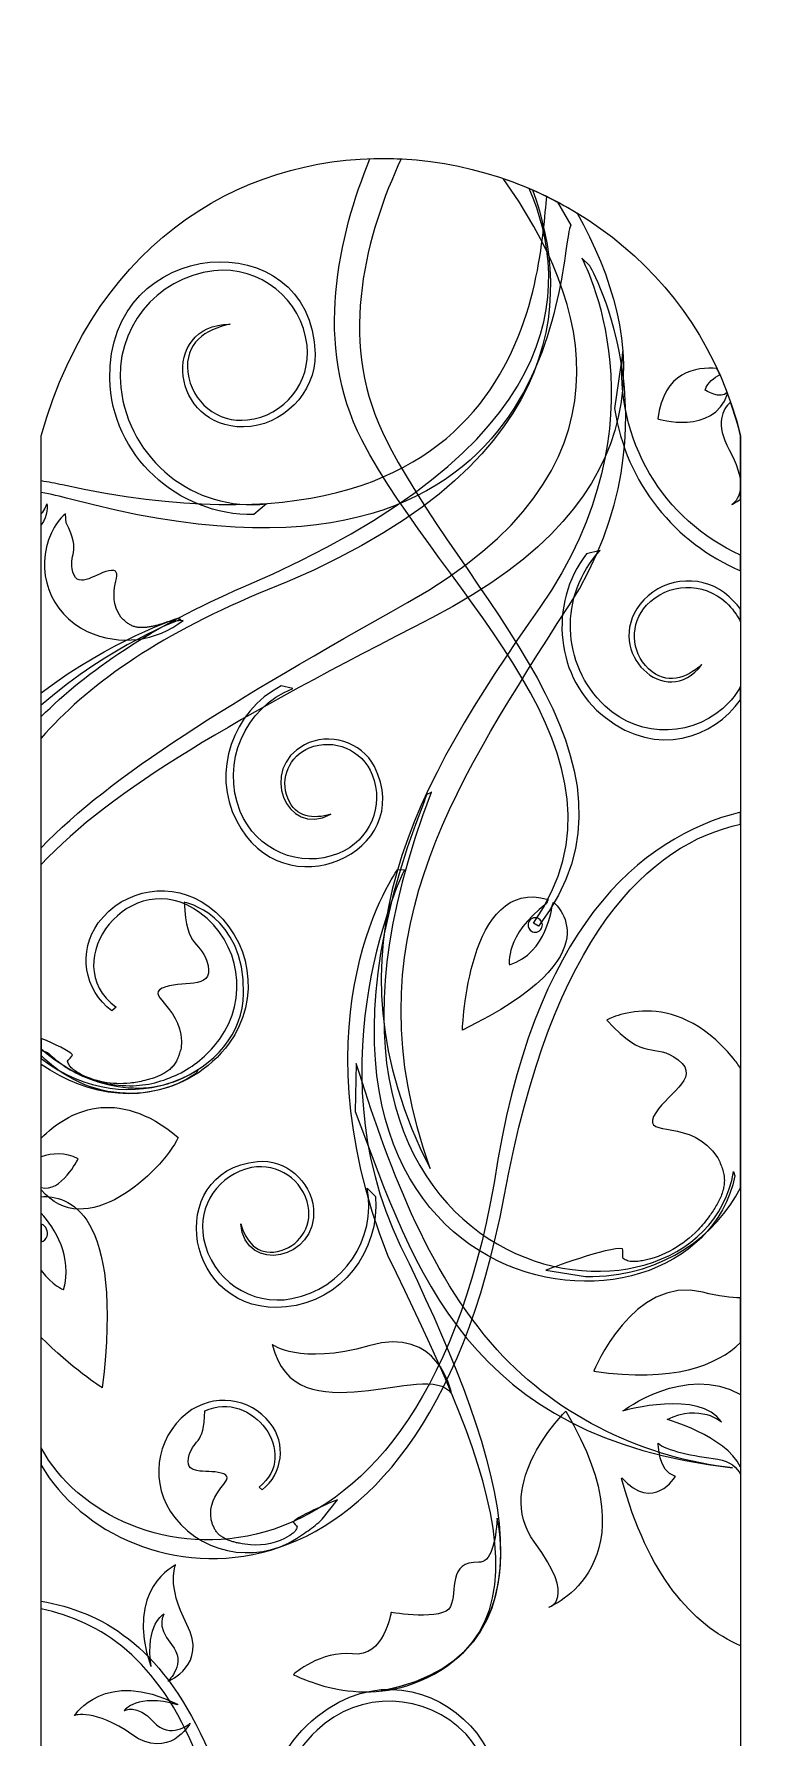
# Model space of a CAD drawing. Header units: centimetres. Extents: x -12.3 to -7.6, y -9.1 to 9.6.
# Drawn here: x -12.3 to -7.72, y -1.26 to 9.59 of the extents above; entities that cross this region are included whole.
import ezdxf

# ---------------------------------------------------------------- set-up
doc = ezdxf.new("R2010")
doc.units = ezdxf.units.CM
doc.header["$MEASUREMENT"] = 0
doc.layers.add('layer 1', color=7, linetype='Continuous')

msp = doc.modelspace()

# ---------------------------------------------------------------- linework, layer by layer
at = {"layer": 'layer 1', "color": 7}
msp.add_open_spline([(-12.25296, 7.03189), (-12.25296, 7.03189), (-12.25296, -8.79646), (-12.25296, -8.79646), (-12.25296, -8.79646), (-12.25296, -8.79646), (-7.7975, -8.79646), (-7.7975, -8.79646), (-7.7975, -8.79646), (-7.7975, -8.79646), (-7.7975, 7.03189), (-7.7975, 7.03189), (-7.7975, 7.03189), (-8.32216, 9.1742), (-11.53454, 9.58913), (-12.25296, 7.03189)], degree=3, knots=[0, 0, 0, 0, 0.2, 0.2, 0.2, 0.2, 0.4, 0.4, 0.4, 0.4, 0.6, 0.6, 0.6, 0.6, 1, 1, 1, 1], dxfattribs=at)
at = {"layer": 'layer 1', "color": 250}
for points, knots in [([(-10.2097, 7.00477), (-9.68826, 6.00024), (-8.37718, 4.99686), (-9.11681, 3.92863), (-9.11681, 3.92863), (-9.11681, 3.92863), (-9.08565, 3.91038), (-9.08565, 3.91038), (-9.08565, 3.91038), (-8.27289, 4.95964), (-9.59005, 6.02587), (-10.07954, 7.05553), (-10.07954, 7.05553), (-10.36563, 7.65726), (-10.17948, 8.32388), (-9.96, 8.79448), (-9.96, 8.79448), (-10.02626, 8.79785), (-10.09261, 8.79818), (-10.15886, 8.79589), (-10.15886, 8.79589), (-10.35803, 8.30737), (-10.52309, 7.60843), (-10.2097, 7.00477)], [0, 0, 0, 0, 0.14285714, 0.14285714, 0.14285714, 0.14285714, 0.28571429, 0.28571429, 0.28571429, 0.28571429, 0.42857143, 0.42857143, 0.42857143, 0.42857143, 0.57142857, 0.57142857, 0.57142857, 0.57142857, 0.71428571, 0.71428571, 0.71428571, 0.71428571, 1, 1, 1, 1]), ([(-9.31043, 8.6693), (-8.75118, 7.89267), (-8.4231, 6.80779), (-9.9197, 5.96977), (-9.9197, 5.96977), (-11.04522, 5.33947), (-11.80962, 4.87138), (-12.25296, 4.40912), (-12.25296, 4.40912), (-12.25296, 4.40912), (-12.25296, 4.30133), (-12.25296, 4.30133), (-12.25296, 4.30133), (-11.80935, 4.7816), (-10.99904, 5.24141), (-9.76532, 5.87263), (-9.76532, 5.87263), (-8.27551, 6.63483), (-8.39566, 7.65682), (-8.83778, 8.44929), (-8.83778, 8.44929), (-8.98727, 8.53994), (-9.14611, 8.61341), (-9.31043, 8.6693)], [0, 0, 0, 0, 0.14285714, 0.14285714, 0.14285714, 0.14285714, 0.28571429, 0.28571429, 0.28571429, 0.28571429, 0.42857143, 0.42857143, 0.42857143, 0.42857143, 0.57142857, 0.57142857, 0.57142857, 0.57142857, 0.71428571, 0.71428571, 0.71428571, 0.71428571, 1, 1, 1, 1]), ([(-12.25296, 5.10663), (-11.96853, 5.4343), (-11.52393, 5.75326), (-10.86827, 6.02713), (-10.86827, 6.02713), (-8.87296, 6.80429), (-8.87149, 7.91453), (-9.1234, 8.5968), (-9.1234, 8.5968), (-9.13048, 8.59989), (-9.13754, 8.60306), (-9.14464, 8.60607), (-9.14464, 8.60607), (-8.86626, 7.96893), (-8.8892, 6.95718), (-10.96526, 6.06954), (-10.96526, 6.06954), (-11.54695, 5.81818), (-11.96449, 5.53508), (-12.25296, 5.24372), (-12.25296, 5.24372), (-12.25296, 5.24372), (-12.25296, 5.10663), (-12.25296, 5.10663)], [0, 0, 0, 0, 0.14285714, 0.14285714, 0.14285714, 0.14285714, 0.28571429, 0.28571429, 0.28571429, 0.28571429, 0.42857143, 0.42857143, 0.42857143, 0.42857143, 0.57142857, 0.57142857, 0.57142857, 0.57142857, 0.71428571, 0.71428571, 0.71428571, 0.71428571, 1, 1, 1, 1]), ([(-9.03159, 8.5545), (-9.08349, 8.12686), (-9.09806, 6.06519), (-12.11845, 6.72078), (-12.11845, 6.72078), (-12.16466, 6.73081), (-12.20937, 6.73915), (-12.25296, 6.74623), (-12.25296, 6.74623), (-12.25296, 6.74623), (-12.25296, 6.67141), (-12.25296, 6.67141), (-12.25296, 6.67141), (-12.19356, 6.66019), (-12.13194, 6.64621), (-12.06767, 6.62893), (-12.06767, 6.62893), (-8.87646, 5.77092), (-8.96535, 8.18388), (-8.87939, 8.37287), (-8.87939, 8.37287), (-8.87939, 8.37287), (-8.96302, 8.51974), (-8.96302, 8.51974), (-8.96302, 8.51974), (-8.98571, 8.5317), (-9.00855, 8.54329), (-9.03159, 8.5545)], [0, 0, 0, 0, 0.125, 0.125, 0.125, 0.125, 0.25, 0.25, 0.25, 0.25, 0.375, 0.375, 0.375, 0.375, 0.5, 0.5, 0.5, 0.5, 0.625, 0.625, 0.625, 0.625, 0.75, 0.75, 0.75, 0.75, 1, 1, 1, 1]), ([(-10.81844, 6.5983), (-11.27923, 6.54658), (-11.69482, 6.8783), (-11.74649, 7.33914), (-11.74649, 7.33914), (-11.78788, 7.70785), (-11.52266, 8.04028), (-11.15392, 8.08167), (-11.15392, 8.08167), (-10.85889, 8.11475), (-10.59298, 7.90248), (-10.5598, 7.60751), (-10.5598, 7.60751), (-10.53336, 7.37151), (-10.70322, 7.15883), (-10.93924, 7.13236), (-10.93924, 7.13236), (-11.1279, 7.11113), (-11.29816, 7.247), (-11.31934, 7.43573), (-11.31934, 7.43573), (-11.34045, 7.62413), (-11.20784, 7.70739), (-11.05, 7.74281), (-11.05, 7.74281), (-11.50439, 7.73684), (-11.42052, 7.08192), (-10.96478, 7.08789), (-10.96478, 7.08789), (-10.71675, 7.09116), (-10.5047, 7.30435), (-10.50805, 7.55241), (-10.50805, 7.55241), (-10.53184, 8.40691), (-11.83949, 8.30729), (-11.81531, 7.39461), (-11.81531, 7.39461), (-11.80892, 6.91015), (-11.38339, 6.52303), (-10.89885, 6.52938), (-10.89885, 6.52938), (-10.89885, 6.52938), (-10.81844, 6.5983), (-10.81844, 6.5983)], [0, 0, 0, 0, 0.08333333, 0.08333333, 0.08333333, 0.08333333, 0.16666667, 0.16666667, 0.16666667, 0.16666667, 0.25, 0.25, 0.25, 0.25, 0.33333333, 0.33333333, 0.33333333, 0.33333333, 0.41666667, 0.41666667, 0.41666667, 0.41666667, 0.5, 0.5, 0.5, 0.5, 0.58333333, 0.58333333, 0.58333333, 0.58333333, 0.66666667, 0.66666667, 0.66666667, 0.66666667, 0.75, 0.75, 0.75, 0.75, 0.83333333, 0.83333333, 0.83333333, 0.83333333, 1, 1, 1, 1]), ([(-8.7579, 8.11312), (-8.7579, 8.11312), (-8.12446, 7.02451), (-8.9653, 5.8369), (-8.9653, 5.8369), (-9.63418, 4.7755), (-10.29012, 3.80937), (-9.77602, 2.36741), (-9.77602, 2.36741), (-10.48545, 3.75579), (-9.8654, 4.81165), (-9.07709, 5.93834), (-9.07709, 5.93834), (-8.24297, 7.13068), (-8.80939, 8.1634), (-8.80939, 8.1634), (-8.80939, 8.1634), (-8.80939, 8.1634), (-8.7579, 8.11312), (-8.7579, 8.11312)], [0, 0, 0, 0, 0.16666667, 0.16666667, 0.16666667, 0.16666667, 0.33333333, 0.33333333, 0.33333333, 0.33333333, 0.5, 0.5, 0.5, 0.5, 0.66666667, 0.66666667, 0.66666667, 0.66666667, 1, 1, 1, 1]), ([(-8.54733, 7.56922), (-8.60354, 7.00604), (-8.28659, 6.49163), (-7.7975, 6.27143), (-7.7975, 6.27143), (-7.7975, 6.27143), (-7.7975, 6.17212), (-7.7975, 6.17212), (-7.7975, 6.17212), (-8.21167, 6.34736), (-8.52768, 6.72734), (-8.59974, 7.20462), (-8.59974, 7.20462), (-8.59974, 7.20462), (-8.54733, 7.56922), (-8.54733, 7.56922)], [0, 0, 0, 0, 0.2, 0.2, 0.2, 0.2, 0.4, 0.4, 0.4, 0.4, 0.6, 0.6, 0.6, 0.6, 1, 1, 1, 1]), ([(-7.92885, 7.41895), (-7.96592, 7.40301), (-8.00662, 7.37429), (-8.0238, 7.32291), (-8.0238, 7.32291), (-8.0238, 7.32291), (-7.92141, 7.25839), (-7.88343, 7.30775), (-7.88343, 7.30775), (-7.8823, 7.30479), (-7.88129, 7.30175), (-7.88018, 7.29878), (-7.88018, 7.29878), (-7.97319, 7.03186), (-8.32399, 7.13864), (-8.32399, 7.13864), (-8.32399, 7.13864), (-8.28911, 7.44184), (-8.07713, 7.47144), (-7.94801, 7.46031), (-7.94801, 7.46031), (-7.94161, 7.44653), (-7.93501, 7.43292), (-7.92885, 7.41895)], [0, 0, 0, 0, 0.14285714, 0.14285714, 0.14285714, 0.14285714, 0.28571429, 0.28571429, 0.28571429, 0.28571429, 0.42857143, 0.42857143, 0.42857143, 0.42857143, 0.57142857, 0.57142857, 0.57142857, 0.57142857, 0.71428571, 0.71428571, 0.71428571, 0.71428571, 1, 1, 1, 1]), ([(-7.7975, 6.62884), (-7.83063, 6.60673), (-7.85314, 6.59464), (-7.85314, 6.59464), (-7.85314, 6.59464), (-7.85314, 6.59464), (-7.71858, 6.66843), (-7.86934, 6.94198), (-7.86934, 6.94198), (-7.96055, 7.10753), (-7.91298, 7.19951), (-7.86119, 7.24636), (-7.86119, 7.24636), (-7.83702, 7.17688), (-7.81553, 7.10551), (-7.7975, 7.03189), (-7.7975, 7.03189), (-7.7975, 7.03189), (-7.7975, 6.62884), (-7.7975, 6.62884)], [0, 0, 0, 0, 0.16666667, 0.16666667, 0.16666667, 0.16666667, 0.33333333, 0.33333333, 0.33333333, 0.33333333, 0.5, 0.5, 0.5, 0.5, 0.66666667, 0.66666667, 0.66666667, 0.66666667, 1, 1, 1, 1]), ([(-11.3495, 5.85467), (-11.51872, 5.72382), (-11.75338, 5.68985), (-11.96058, 5.78655), (-11.96058, 5.78655), (-12.19689, 5.89684), (-12.29907, 6.17779), (-12.18872, 6.41413), (-12.18872, 6.41413), (-12.16667, 6.46139), (-12.13608, 6.50194), (-12.09964, 6.53481), (-12.09964, 6.53481), (-12.09964, 6.53481), (-12.09412, 6.47788), (-12.09412, 6.47788), (-12.09412, 6.47788), (-11.99371, 6.2799), (-12.08515, 6.28082), (-12.05109, 6.16313), (-12.05109, 6.16313), (-12.01676, 6.0441), (-11.89912, 6.16816), (-11.80571, 6.17378), (-11.80571, 6.17378), (-11.71233, 6.17929), (-11.85605, 6.03407), (-11.74522, 5.87664), (-11.74522, 5.87664), (-11.74304, 5.87355), (-11.73951, 5.87089), (-11.73685, 5.86827), (-11.73685, 5.86827), (-11.73109, 5.8625), (-11.72522, 5.85689), (-11.71915, 5.85146), (-11.71915, 5.85146), (-11.71321, 5.84623), (-11.70708, 5.84119), (-11.70056, 5.8367), (-11.70056, 5.8367), (-11.69425, 5.83227), (-11.68762, 5.82828), (-11.68075, 5.82488), (-11.68075, 5.82488), (-11.67391, 5.8215), (-11.66677, 5.81874), (-11.65949, 5.81657), (-11.65949, 5.81657), (-11.65212, 5.81441), (-11.64459, 5.8128), (-11.63696, 5.81177), (-11.63696, 5.81177), (-11.62917, 5.81077), (-11.62134, 5.81025), (-11.61352, 5.8102), (-11.61352, 5.8102), (-11.60543, 5.81017), (-11.59742, 5.81053), (-11.58942, 5.81128), (-11.58942, 5.81128), (-11.58135, 5.81199), (-11.57327, 5.81299), (-11.56522, 5.81429), (-11.56522, 5.81429), (-11.55715, 5.81564), (-11.54913, 5.81723), (-11.54118, 5.81892), (-11.54118, 5.81892), (-11.53321, 5.82067), (-11.5253, 5.8226), (-11.51746, 5.82471), (-11.51746, 5.82471), (-11.49443, 5.8309), (-11.47146, 5.83843), (-11.44952, 5.84766), (-11.44952, 5.84766), (-11.44952, 5.84766), (-11.3495, 5.85467), (-11.3495, 5.85467)], [0, 0, 0, 0, 0.04761905, 0.04761905, 0.04761905, 0.04761905, 0.0952381, 0.0952381, 0.0952381, 0.0952381, 0.14285714, 0.14285714, 0.14285714, 0.14285714, 0.19047619, 0.19047619, 0.19047619, 0.19047619, 0.23809524, 0.23809524, 0.23809524, 0.23809524, 0.28571429, 0.28571429, 0.28571429, 0.28571429, 0.33333333, 0.33333333, 0.33333333, 0.33333333, 0.38095238, 0.38095238, 0.38095238, 0.38095238, 0.42857143, 0.42857143, 0.42857143, 0.42857143, 0.47619048, 0.47619048, 0.47619048, 0.47619048, 0.52380952, 0.52380952, 0.52380952, 0.52380952, 0.57142857, 0.57142857, 0.57142857, 0.57142857, 0.61904762, 0.61904762, 0.61904762, 0.61904762, 0.66666667, 0.66666667, 0.66666667, 0.66666667, 0.71428571, 0.71428571, 0.71428571, 0.71428571, 0.76190476, 0.76190476, 0.76190476, 0.76190476, 0.80952381, 0.80952381, 0.80952381, 0.80952381, 0.85714286, 0.85714286, 0.85714286, 0.85714286, 0.9047619, 0.9047619, 0.9047619, 0.9047619, 1, 1, 1, 1]), ([(-12.21794, 6.59848), (-12.21794, 6.59848), (-12.22593, 6.56168), (-12.25296, 6.53419), (-12.25296, 6.53419), (-12.25296, 6.53419), (-12.25296, 6.4646), (-12.25296, 6.4646), (-12.25296, 6.4646), (-12.20759, 6.52047), (-12.21676, 6.59573), (-12.21676, 6.59573), (-12.21676, 6.59573), (-12.21676, 6.59573), (-12.21794, 6.59848), (-12.21794, 6.59848)], [0, 0, 0, 0, 0.2, 0.2, 0.2, 0.2, 0.4, 0.4, 0.4, 0.4, 0.6, 0.6, 0.6, 0.6, 1, 1, 1, 1]), ([(-8.69253, 6.30033), (-8.95708, 6.01834), (-8.94293, 5.57516), (-8.66088, 5.31062), (-8.66088, 5.31062), (-8.43525, 5.09894), (-8.0808, 5.11017), (-7.8691, 5.33584), (-7.8691, 5.33584), (-7.83997, 5.3669), (-7.81611, 5.40101), (-7.7975, 5.43707), (-7.7975, 5.43707), (-7.7975, 5.43707), (-7.7975, 5.35122), (-7.7975, 5.35122), (-7.7975, 5.35122), (-7.96804, 5.10852), (-8.33133, 4.97898), (-8.65817, 5.23696), (-8.65817, 5.23696), (-8.9786, 5.48304), (-9.0248, 5.96052), (-8.77871, 6.28102), (-8.77871, 6.28102), (-8.77871, 6.28102), (-8.69253, 6.30033), (-8.69253, 6.30033)], [0, 0, 0, 0, 0.125, 0.125, 0.125, 0.125, 0.25, 0.25, 0.25, 0.25, 0.375, 0.375, 0.375, 0.375, 0.5, 0.5, 0.5, 0.5, 0.625, 0.625, 0.625, 0.625, 0.75, 0.75, 0.75, 0.75, 1, 1, 1, 1]), ([(-7.7975, 5.84788), (-7.82031, 5.89215), (-7.85091, 5.93335), (-7.88929, 5.96937), (-7.88929, 5.96937), (-8.03375, 6.10483), (-8.2606, 6.09752), (-8.39608, 5.95307), (-8.39608, 5.95307), (-8.50443, 5.83764), (-8.49865, 5.65609), (-8.38315, 5.54775), (-8.38315, 5.54775), (-8.26784, 5.43961), (-8.14604, 5.48663), (-8.04359, 5.57439), (-8.04359, 5.57439), (-8.27438, 5.27384), (-8.67, 5.65675), (-8.43853, 5.95821), (-8.43853, 5.95821), (-8.31255, 6.12226), (-8.0643, 6.15749), (-7.90027, 6.03144), (-7.90027, 6.03144), (-7.85925, 5.99897), (-7.8253, 5.96441), (-7.7975, 5.9285), (-7.7975, 5.9285), (-7.7975, 5.9285), (-7.7975, 5.84788), (-7.7975, 5.84788)], [0, 0, 0, 0, 0.11111111, 0.11111111, 0.11111111, 0.11111111, 0.22222222, 0.22222222, 0.22222222, 0.22222222, 0.33333333, 0.33333333, 0.33333333, 0.33333333, 0.44444444, 0.44444444, 0.44444444, 0.44444444, 0.55555556, 0.55555556, 0.55555556, 0.55555556, 0.66666667, 0.66666667, 0.66666667, 0.66666667, 0.77777778, 0.77777778, 0.77777778, 0.77777778, 1, 1, 1, 1]), ([(-11.3847, 5.87023), (-11.3847, 5.87023), (-11.80519, 5.73288), (-12.25296, 5.39562), (-12.25296, 5.39562), (-12.25296, 5.39562), (-12.25296, 5.31692), (-12.25296, 5.31692), (-12.25296, 5.31692), (-11.80396, 5.70535), (-11.36402, 5.86288), (-11.36402, 5.86288), (-11.36402, 5.86288), (-11.36402, 5.86288), (-11.3847, 5.87023), (-11.3847, 5.87023)], [0, 0, 0, 0, 0.2, 0.2, 0.2, 0.2, 0.4, 0.4, 0.4, 0.4, 0.6, 0.6, 0.6, 0.6, 1, 1, 1, 1]), ([(-10.65049, 5.42315), (-10.95907, 5.29934), (-11.1089, 4.94873), (-10.98505, 4.64013), (-10.98505, 4.64013), (-10.886, 4.39321), (-10.60561, 4.27332), (-10.35867, 4.37239), (-10.35867, 4.37239), (-10.16112, 4.45168), (-10.06525, 4.67603), (-10.14446, 4.87359), (-10.14446, 4.87359), (-10.2079, 5.03161), (-10.38739, 5.10826), (-10.54543, 5.04483), (-10.54543, 5.04483), (-10.6718, 4.99418), (-10.73319, 4.85056), (-10.68248, 4.72417), (-10.68248, 4.72417), (-10.63184, 4.59801), (-10.51982, 4.59046), (-10.40811, 4.62169), (-10.40811, 4.62169), (-10.69711, 4.47117), (-10.86653, 4.91326), (-10.57667, 5.06424), (-10.57667, 5.06424), (-10.41891, 5.1464), (-10.2126, 5.08376), (-10.13049, 4.92596), (-10.13049, 4.92596), (-9.85536, 4.37821), (-10.71505, 3.99711), (-11.00968, 4.58173), (-11.00968, 4.58173), (-11.17014, 4.88986), (-11.03285, 5.27885), (-10.72467, 5.43937), (-10.72467, 5.43937), (-10.72467, 5.43937), (-10.65049, 5.42315), (-10.65049, 5.42315)], [0, 0, 0, 0, 0.08333333, 0.08333333, 0.08333333, 0.08333333, 0.16666667, 0.16666667, 0.16666667, 0.16666667, 0.25, 0.25, 0.25, 0.25, 0.33333333, 0.33333333, 0.33333333, 0.33333333, 0.41666667, 0.41666667, 0.41666667, 0.41666667, 0.5, 0.5, 0.5, 0.5, 0.58333333, 0.58333333, 0.58333333, 0.58333333, 0.66666667, 0.66666667, 0.66666667, 0.66666667, 0.75, 0.75, 0.75, 0.75, 0.83333333, 0.83333333, 0.83333333, 0.83333333, 1, 1, 1, 1]), ([(-9.81015, 4.71003), (-11.10061, 1.42244), (-8.09883, 1.06028), (-7.83303, 2.31975), (-7.83303, 2.31975), (-7.83303, 2.31975), (-7.84208, 2.34724), (-7.84208, 2.34724), (-7.84208, 2.34724), (-8.05043, 1.12091), (-11.00922, 1.53993), (-9.76847, 4.76056), (-9.76847, 4.76056), (-9.76809, 4.76157), (-9.76766, 4.76257), (-9.76721, 4.76356), (-9.76721, 4.76356), (-9.76721, 4.76356), (-9.79427, 4.75068), (-9.79427, 4.75068), (-9.79427, 4.75068), (-9.79949, 4.7372), (-9.80478, 4.72365), (-9.81015, 4.71003)], [0, 0, 0, 0, 0.14285714, 0.14285714, 0.14285714, 0.14285714, 0.28571429, 0.28571429, 0.28571429, 0.28571429, 0.42857143, 0.42857143, 0.42857143, 0.42857143, 0.57142857, 0.57142857, 0.57142857, 0.57142857, 0.71428571, 0.71428571, 0.71428571, 0.71428571, 1, 1, 1, 1]), ([(-12.25296, 0.58835), (-11.80186, -0.25823), (-9.86221, -0.55379), (-9.36819, 2.27465), (-9.36819, 2.27465), (-9.12469, 3.90045), (-8.43759, 4.47574), (-7.7975, 4.63557), (-7.7975, 4.63557), (-7.7975, 4.63557), (-7.7975, 4.55916), (-7.7975, 4.55916), (-7.7975, 4.55916), (-8.37763, 4.43169), (-8.99722, 3.86155), (-9.30406, 2.1876), (-9.30406, 2.1876), (-9.83882, -0.66788), (-11.75207, -0.38785), (-12.25296, 0.47747), (-12.25296, 0.47747), (-12.25296, 0.47747), (-12.25296, 0.58835), (-12.25296, 0.58835)], [0, 0, 0, 0, 0.14285714, 0.14285714, 0.14285714, 0.14285714, 0.28571429, 0.28571429, 0.28571429, 0.28571429, 0.42857143, 0.42857143, 0.42857143, 0.42857143, 0.57142857, 0.57142857, 0.57142857, 0.57142857, 0.71428571, 0.71428571, 0.71428571, 0.71428571, 1, 1, 1, 1]), ([(-12.14701, 2.99543), (-11.79882, 2.74076), (-11.3101, 2.81659), (-11.05543, 3.16479), (-11.05543, 3.16479), (-10.85167, 3.44337), (-10.91228, 3.83437), (-11.19095, 4.03812), (-11.19095, 4.03812), (-11.4138, 4.20112), (-11.72661, 4.15258), (-11.88959, 3.92973), (-11.88959, 3.92973), (-12.01995, 3.75138), (-11.9812, 3.50119), (-11.80288, 3.37078), (-11.80288, 3.37078), (-11.80288, 3.37078), (-11.77663, 3.39361), (-11.77663, 3.39361), (-11.77663, 3.39361), (-12.16747, 3.6796), (-11.68116, 4.31628), (-11.24209, 3.9952), (-11.24209, 3.9952), (-10.98496, 3.80713), (-10.92893, 3.44609), (-11.11706, 3.18892), (-11.11706, 3.18892), (-11.18101, 3.10133), (-11.26632, 3.02629), (-11.36266, 2.97673), (-11.36266, 2.97673), (-11.45646, 2.9285), (-11.56077, 2.89625), (-11.66675, 2.89391), (-11.66675, 2.89391), (-11.79262, 2.89112), (-11.9204, 2.91619), (-12.03237, 2.97482), (-12.03237, 2.97482), (-12.06452, 2.99165), (-12.09572, 3.0112), (-12.12497, 3.03257), (-12.12497, 3.03257), (-12.15615, 3.0554), (-12.18554, 3.0799), (-12.21295, 3.10583), (-12.21295, 3.10583), (-12.21295, 3.10583), (-12.25296, 3.12005), (-12.25296, 3.12005), (-12.25296, 3.12005), (-12.25296, 3.12005), (-12.25296, 3.08502), (-12.25296, 3.08502), (-12.25296, 3.08502), (-12.22031, 3.05316), (-12.185, 3.02319), (-12.14701, 2.99543)], [0, 0, 0, 0, 0.0625, 0.0625, 0.0625, 0.0625, 0.125, 0.125, 0.125, 0.125, 0.1875, 0.1875, 0.1875, 0.1875, 0.25, 0.25, 0.25, 0.25, 0.3125, 0.3125, 0.3125, 0.3125, 0.375, 0.375, 0.375, 0.375, 0.4375, 0.4375, 0.4375, 0.4375, 0.5, 0.5, 0.5, 0.5, 0.5625, 0.5625, 0.5625, 0.5625, 0.625, 0.625, 0.625, 0.625, 0.6875, 0.6875, 0.6875, 0.6875, 0.75, 0.75, 0.75, 0.75, 0.8125, 0.8125, 0.8125, 0.8125, 0.875, 0.875, 0.875, 0.875, 1, 1, 1, 1]), ([(-9.98149, 4.27117), (-9.98149, 4.27117), (-10.65314, 3.35269), (-10.04404, 1.81233), (-10.04404, 1.81233), (-9.47188, 0.63013), (-8.81699, -0.71012), (-10.083, -0.95822), (-10.083, -0.95822), (-10.083, -0.95822), (-10.08779, -0.96033), (-10.08779, -0.96033), (-10.08779, -0.96033), (-8.82169, -0.71228), (-9.3911, 0.69016), (-9.96327, 1.87231), (-9.96327, 1.87231), (-10.53553, 3.05447), (-9.93957, 4.26843), (-9.93957, 4.26843), (-9.93957, 4.26843), (-9.93957, 4.26843), (-9.98149, 4.27117), (-9.98149, 4.27117)], [0, 0, 0, 0, 0.14285714, 0.14285714, 0.14285714, 0.14285714, 0.28571429, 0.28571429, 0.28571429, 0.28571429, 0.42857143, 0.42857143, 0.42857143, 0.42857143, 0.57142857, 0.57142857, 0.57142857, 0.57142857, 0.71428571, 0.71428571, 0.71428571, 0.71428571, 1, 1, 1, 1]), ([(-8.99871, 4.03867), (-8.99871, 4.03867), (-9.02994, 3.73624), (-9.27049, 3.6639), (-9.27049, 3.6639), (-9.27049, 3.6639), (-9.30251, 3.84857), (-9.03494, 4.05429), (-9.03494, 4.05429), (-9.03494, 4.05429), (-9.02366, 4.07925), (-9.02366, 4.07925), (-9.02366, 4.07925), (-9.53657, 4.23296), (-9.56985, 3.24834), (-9.56985, 3.24834), (-9.56985, 3.24834), (-8.5714, 3.72936), (-8.98979, 4.06248), (-8.98979, 4.06248), (-8.98979, 4.06248), (-8.98979, 4.06248), (-8.99871, 4.03867), (-8.99871, 4.03867)], [0, 0, 0, 0, 0.14285714, 0.14285714, 0.14285714, 0.14285714, 0.28571429, 0.28571429, 0.28571429, 0.28571429, 0.42857143, 0.42857143, 0.42857143, 0.42857143, 0.57142857, 0.57142857, 0.57142857, 0.57142857, 0.71428571, 0.71428571, 0.71428571, 0.71428571, 1, 1, 1, 1]), ([(-12.25296, 3.19431), (-12.16554, 3.15821), (-12.07516, 3.11629), (-12.05429, 3.08981), (-12.05429, 3.08981), (-12.05181, 3.08673), (-12.08652, 3.05272), (-12.08545, 3.04898), (-12.08545, 3.04898), (-12.08424, 3.04485), (-12.08278, 3.0408), (-12.08114, 3.03686), (-12.08114, 3.03686), (-12.07757, 3.0284), (-12.0728, 3.02072), (-12.06697, 3.01374), (-12.06697, 3.01374), (-12.06021, 3.00581), (-12.05218, 2.9989), (-12.04387, 2.9927), (-12.04387, 2.9927), (-12.03458, 2.98577), (-12.02459, 2.97964), (-12.01444, 2.97391), (-12.01444, 2.97391), (-11.91613, 2.91838), (-11.79902, 2.8979), (-11.68712, 2.90983), (-11.68712, 2.90983), (-11.65579, 2.91312), (-11.62435, 2.91903), (-11.59368, 2.92653), (-11.59368, 2.92653), (-11.58325, 2.92908), (-11.57285, 2.93188), (-11.56249, 2.93493), (-11.56249, 2.93493), (-11.55219, 2.93804), (-11.54187, 2.94131), (-11.53165, 2.94489), (-11.53165, 2.94489), (-11.52149, 2.94852), (-11.51148, 2.95251), (-11.50166, 2.95683), (-11.50166, 2.95683), (-11.49191, 2.96106), (-11.48239, 2.96576), (-11.47302, 2.97095), (-11.47302, 2.97095), (-11.46399, 2.97599), (-11.45523, 2.98158), (-11.44684, 2.98771), (-11.44684, 2.98771), (-11.43865, 2.99377), (-11.43094, 3.00044), (-11.42378, 3.00764), (-11.42378, 3.00764), (-11.41671, 3.0148), (-11.41019, 3.02256), (-11.40441, 3.03083), (-11.40441, 3.03083), (-11.39861, 3.03915), (-11.39347, 3.04801), (-11.38898, 3.05717), (-11.38898, 3.05717), (-11.38427, 3.06653), (-11.38037, 3.07629), (-11.37682, 3.08615), (-11.37682, 3.08615), (-11.37324, 3.09632), (-11.37002, 3.10656), (-11.36701, 3.11693), (-11.36701, 3.11693), (-11.3656, 3.12166), (-11.3632, 3.127), (-11.36265, 3.13197), (-11.36265, 3.13197), (-11.33447, 3.38522), (-11.59375, 3.46202), (-11.48193, 3.51516), (-11.48193, 3.51516), (-11.37001, 3.5682), (-11.15448, 3.49931), (-11.19055, 3.65926), (-11.19055, 3.65926), (-11.22647, 3.81921), (-11.33389, 3.75672), (-11.34162, 4.0615), (-11.34162, 4.0615), (-11.34162, 4.0615), (-10.95711, 3.9886), (-10.96394, 3.47988), (-10.96394, 3.47988), (-10.97058, 2.97582), (-11.69452, 2.63589), (-12.25296, 3.06675), (-12.25296, 3.06675), (-12.25296, 3.06675), (-12.25296, 3.19431), (-12.25296, 3.19431)], [0, 0, 0, 0, 0.03846154, 0.03846154, 0.03846154, 0.03846154, 0.07692308, 0.07692308, 0.07692308, 0.07692308, 0.11538462, 0.11538462, 0.11538462, 0.11538462, 0.15384615, 0.15384615, 0.15384615, 0.15384615, 0.19230769, 0.19230769, 0.19230769, 0.19230769, 0.23076923, 0.23076923, 0.23076923, 0.23076923, 0.26923077, 0.26923077, 0.26923077, 0.26923077, 0.30769231, 0.30769231, 0.30769231, 0.30769231, 0.34615385, 0.34615385, 0.34615385, 0.34615385, 0.38461538, 0.38461538, 0.38461538, 0.38461538, 0.42307692, 0.42307692, 0.42307692, 0.42307692, 0.46153846, 0.46153846, 0.46153846, 0.46153846, 0.5, 0.5, 0.5, 0.5, 0.53846154, 0.53846154, 0.53846154, 0.53846154, 0.57692308, 0.57692308, 0.57692308, 0.57692308, 0.61538462, 0.61538462, 0.61538462, 0.61538462, 0.65384615, 0.65384615, 0.65384615, 0.65384615, 0.69230769, 0.69230769, 0.69230769, 0.69230769, 0.73076923, 0.73076923, 0.73076923, 0.73076923, 0.76923077, 0.76923077, 0.76923077, 0.76923077, 0.80769231, 0.80769231, 0.80769231, 0.80769231, 0.84615385, 0.84615385, 0.84615385, 0.84615385, 0.88461538, 0.88461538, 0.88461538, 0.88461538, 0.92307692, 0.92307692, 0.92307692, 0.92307692, 1, 1, 1, 1]), ([(-9.11646, 3.96153), (-9.0918, 3.96723), (-9.06727, 3.95185), (-9.06149, 3.92716), (-9.06149, 3.92716), (-9.05567, 3.9024), (-9.07091, 3.8777), (-9.09559, 3.87195), (-9.09559, 3.87195), (-9.12005, 3.86618), (-9.14475, 3.88162), (-9.15044, 3.90635), (-9.15044, 3.90635), (-9.15627, 3.93107), (-9.14102, 3.9558), (-9.11646, 3.96153)], [0, 0, 0, 0, 0.2, 0.2, 0.2, 0.2, 0.4, 0.4, 0.4, 0.4, 0.6, 0.6, 0.6, 0.6, 1, 1, 1, 1]), ([(-8.78595, 1.67926), (-8.78595, 1.67926), (-9.03731, 1.71998), (-9.03731, 1.71998), (-9.03731, 1.71998), (-9.03731, 1.71998), (-8.63138, 1.8727), (-8.54898, 1.85587), (-8.54898, 1.85587), (-8.54431, 1.85492), (-8.54994, 1.79635), (-8.54592, 1.79371), (-8.54592, 1.79371), (-8.54155, 1.79086), (-8.5371, 1.78821), (-8.53241, 1.78586), (-8.53241, 1.78586), (-8.52268, 1.78083), (-8.51214, 1.7774), (-8.5012, 1.77557), (-8.5012, 1.77557), (-8.48882, 1.77345), (-8.47617, 1.7733), (-8.46352, 1.77411), (-8.46352, 1.77411), (-8.44951, 1.77502), (-8.43539, 1.77704), (-8.42168, 1.77973), (-8.42168, 1.77973), (-8.2871, 1.80521), (-8.16292, 1.87774), (-8.0686, 1.9762), (-8.0686, 1.9762), (-8.04215, 2.00379), (-8.01767, 2.03373), (-7.99525, 2.06469), (-7.99525, 2.06469), (-7.9876, 2.07524), (-7.98015, 2.08592), (-7.97299, 2.09682), (-7.97299, 2.09682), (-7.96577, 2.10773), (-7.95877, 2.11885), (-7.95227, 2.13017), (-7.95227, 2.13017), (-7.94573, 2.14149), (-7.93942, 2.15291), (-7.93371, 2.16465), (-7.93371, 2.16465), (-7.92799, 2.17618), (-7.92287, 2.18797), (-7.91832, 2.20002), (-7.91832, 2.20002), (-7.91388, 2.21176), (-7.91015, 2.22381), (-7.90724, 2.23608), (-7.90724, 2.23608), (-7.90441, 2.2481), (-7.90242, 2.26023), (-7.90144, 2.27248), (-7.90144, 2.27248), (-7.90054, 2.2847), (-7.9005, 2.29689), (-7.90164, 2.30909), (-7.90164, 2.30909), (-7.90272, 2.32139), (-7.90486, 2.33355), (-7.90787, 2.34556), (-7.90787, 2.34556), (-7.91089, 2.35788), (-7.91492, 2.37002), (-7.91936, 2.38192), (-7.91936, 2.38192), (-7.92387, 2.3941), (-7.92902, 2.40607), (-7.93423, 2.41802), (-7.93423, 2.41802), (-7.93666, 2.4235), (-7.93865, 2.43033), (-7.94205, 2.43533), (-7.94205, 2.43533), (-8.11387, 2.69169), (-8.41375, 2.5602), (-8.35177, 2.69677), (-8.35177, 2.69677), (-8.28979, 2.83328), (-8.03653, 2.93793), (-8.19482, 3.05777), (-8.19482, 3.05777), (-8.35307, 3.17765), (-8.40367, 3.03596), (-8.64889, 3.3119), (-8.64889, 3.3119), (-8.64889, 3.3119), (-8.23622, 3.54488), (-7.84491, 3.06888), (-7.84491, 3.06888), (-7.82749, 3.04769), (-7.81175, 3.02564), (-7.7975, 3.0029), (-7.7975, 3.0029), (-7.7975, 3.0029), (-7.7975, 2.24309), (-7.7975, 2.24309), (-7.7975, 2.24309), (-7.95335, 1.93956), (-8.28372, 1.68994), (-8.73843, 1.67828), (-8.73843, 1.67828), (-8.73843, 1.67828), (-8.78595, 1.67926), (-8.78595, 1.67926)], [0, 0, 0, 0, 0.03448276, 0.03448276, 0.03448276, 0.03448276, 0.06896552, 0.06896552, 0.06896552, 0.06896552, 0.10344828, 0.10344828, 0.10344828, 0.10344828, 0.13793103, 0.13793103, 0.13793103, 0.13793103, 0.17241379, 0.17241379, 0.17241379, 0.17241379, 0.20689655, 0.20689655, 0.20689655, 0.20689655, 0.24137931, 0.24137931, 0.24137931, 0.24137931, 0.27586207, 0.27586207, 0.27586207, 0.27586207, 0.31034483, 0.31034483, 0.31034483, 0.31034483, 0.34482759, 0.34482759, 0.34482759, 0.34482759, 0.37931034, 0.37931034, 0.37931034, 0.37931034, 0.4137931, 0.4137931, 0.4137931, 0.4137931, 0.44827586, 0.44827586, 0.44827586, 0.44827586, 0.48275862, 0.48275862, 0.48275862, 0.48275862, 0.51724138, 0.51724138, 0.51724138, 0.51724138, 0.55172414, 0.55172414, 0.55172414, 0.55172414, 0.5862069, 0.5862069, 0.5862069, 0.5862069, 0.62068966, 0.62068966, 0.62068966, 0.62068966, 0.65517241, 0.65517241, 0.65517241, 0.65517241, 0.68965517, 0.68965517, 0.68965517, 0.68965517, 0.72413793, 0.72413793, 0.72413793, 0.72413793, 0.75862069, 0.75862069, 0.75862069, 0.75862069, 0.79310345, 0.79310345, 0.79310345, 0.79310345, 0.82758621, 0.82758621, 0.82758621, 0.82758621, 0.86206897, 0.86206897, 0.86206897, 0.86206897, 0.89655172, 0.89655172, 0.89655172, 0.89655172, 0.93103448, 0.93103448, 0.93103448, 0.93103448, 1, 1, 1, 1]), ([(-11.25335, 2.99609), (-11.57319, 2.78775), (-11.96249, 2.87289), (-12.25296, 3.1288), (-12.25296, 3.1288), (-12.25296, 3.1288), (-12.25296, 3.02911), (-12.25296, 3.02911), (-12.25296, 3.02911), (-11.95264, 2.81969), (-11.57798, 2.76805), (-11.26653, 2.97041), (-11.26653, 2.97041), (-11.26653, 2.97041), (-11.25335, 2.99609), (-11.25335, 2.99609)], [0, 0, 0, 0, 0.2, 0.2, 0.2, 0.2, 0.4, 0.4, 0.4, 0.4, 0.6, 0.6, 0.6, 0.6, 1, 1, 1, 1]), ([(-10.24606, 3.03476), (-10.05275, 2.41912), (-9.79726, 1.70847), (-9.34929, 1.21295), (-9.34929, 1.21295), (-8.95402, 0.77572), (-8.39054, 0.51869), (-7.84921, 0.46113), (-7.84921, 0.46113), (-9.53528, 0.65244), (-9.8723, 1.7102), (-10.25245, 2.72922), (-10.25245, 2.72922), (-10.25245, 2.72922), (-10.24606, 3.03476), (-10.24606, 3.03476)], [0, 0, 0, 0, 0.2, 0.2, 0.2, 0.2, 0.4, 0.4, 0.4, 0.4, 0.6, 0.6, 0.6, 0.6, 1, 1, 1, 1]), ([(-12.25296, 2.4412), (-12.1852, 2.46351), (-12.10054, 2.47214), (-12.01807, 2.42857), (-12.01807, 2.42857), (-12.01807, 2.42857), (-12.12728, 2.20958), (-12.25296, 2.24563), (-12.25296, 2.24563), (-12.25296, 2.24563), (-12.25296, 2.2315), (-12.25296, 2.2315), (-12.25296, 2.2315), (-11.97951, 1.89218), (-11.49, 2.33672), (-11.38036, 2.56499), (-11.38036, 2.56499), (-11.77896, 2.89732), (-12.08293, 2.72959), (-12.25296, 2.56068), (-12.25296, 2.56068), (-12.25296, 2.56068), (-12.25296, 2.4412), (-12.25296, 2.4412)], [0, 0, 0, 0, 0.14285714, 0.14285714, 0.14285714, 0.14285714, 0.28571429, 0.28571429, 0.28571429, 0.28571429, 0.42857143, 0.42857143, 0.42857143, 0.42857143, 0.57142857, 0.57142857, 0.57142857, 0.57142857, 0.71428571, 0.71428571, 0.71428571, 0.71428571, 1, 1, 1, 1]), ([(-10.17693, 2.24228), (-10.11477, 1.91565), (-10.32921, 1.60038), (-10.65588, 1.53824), (-10.65588, 1.53824), (-10.91723, 1.4885), (-11.16941, 1.65995), (-11.21916, 1.92133), (-11.21916, 1.92133), (-11.25894, 2.13045), (-11.12171, 2.33218), (-10.91263, 2.37202), (-10.91263, 2.37202), (-10.74534, 2.40383), (-10.58399, 2.29401), (-10.55217, 2.12671), (-10.55217, 2.12671), (-10.52667, 1.99298), (-10.61451, 1.86383), (-10.74829, 1.83837), (-10.74829, 1.83837), (-10.88184, 1.81297), (-10.94861, 1.90323), (-10.98257, 2.01415), (-10.98257, 2.01415), (-10.95345, 1.6896), (-10.48979, 1.78536), (-10.51898, 2.11088), (-10.51898, 2.11088), (-10.53487, 2.28803), (-10.69889, 2.42799), (-10.87606, 2.41203), (-10.87606, 2.41203), (-11.4857, 2.34831), (-11.34299, 1.41883), (-10.69178, 1.48601), (-10.69178, 1.48601), (-10.34575, 1.51707), (-10.09223, 1.84247), (-10.12326, 2.18855), (-10.12326, 2.18855), (-10.12326, 2.18855), (-10.17693, 2.24228), (-10.17693, 2.24228)], [0, 0, 0, 0, 0.08333333, 0.08333333, 0.08333333, 0.08333333, 0.16666667, 0.16666667, 0.16666667, 0.16666667, 0.25, 0.25, 0.25, 0.25, 0.33333333, 0.33333333, 0.33333333, 0.33333333, 0.41666667, 0.41666667, 0.41666667, 0.41666667, 0.5, 0.5, 0.5, 0.5, 0.58333333, 0.58333333, 0.58333333, 0.58333333, 0.66666667, 0.66666667, 0.66666667, 0.66666667, 0.75, 0.75, 0.75, 0.75, 0.83333333, 0.83333333, 0.83333333, 0.83333333, 1, 1, 1, 1]), ([(-12.25296, 2.08279), (-12.16744, 1.98522), (-12.0507, 1.80505), (-12.111, 1.59497), (-12.111, 1.59497), (-12.111, 1.59497), (-12.18195, 1.62178), (-12.25296, 1.71634), (-12.25296, 1.71634), (-12.25296, 1.71634), (-12.25296, 1.29112), (-12.25296, 1.29112), (-12.25296, 1.29112), (-12.06792, 1.10312), (-11.86469, 0.97001), (-11.86469, 0.97001), (-11.86469, 0.97001), (-11.72507, 2.10557), (-12.09082, 2.19847), (-12.25296, 2.18655), (-12.25296, 2.18655), (-12.25296, 2.18655), (-12.25296, 2.08279), (-12.25296, 2.08279)], [0, 0, 0, 0, 0.14285714, 0.14285714, 0.14285714, 0.14285714, 0.28571429, 0.28571429, 0.28571429, 0.28571429, 0.42857143, 0.42857143, 0.42857143, 0.42857143, 0.57142857, 0.57142857, 0.57142857, 0.57142857, 0.71428571, 0.71428571, 0.71428571, 0.71428571, 1, 1, 1, 1]), ([(-12.25296, 2.01225), (-12.22174, 2.00104), (-12.20529, 1.96679), (-12.21641, 1.93565), (-12.21641, 1.93565), (-12.22273, 1.91798), (-12.2365, 1.90512), (-12.25296, 1.89932), (-12.25296, 1.89932), (-12.25296, 1.89932), (-12.25296, 2.01225), (-12.25296, 2.01225)], [0, 0, 0, 0, 0.25, 0.25, 0.25, 0.25, 0.5, 0.5, 0.5, 0.5, 1, 1, 1, 1]), ([(-8.73233, 1.07612), (-8.73233, 1.07612), (-8.48532, 1.69007), (-8.03809, 1.57855), (-8.03809, 1.57855), (-7.93427, 1.55266), (-7.85621, 1.54287), (-7.7975, 1.54307), (-7.7975, 1.54307), (-7.7975, 1.54307), (-7.7975, 1.25792), (-7.7975, 1.25792), (-7.7975, 1.25792), (-7.94694, 1.11363), (-8.22286, 1.00199), (-8.73233, 1.07612)], [0, 0, 0, 0, 0.2, 0.2, 0.2, 0.2, 0.4, 0.4, 0.4, 0.4, 0.6, 0.6, 0.6, 0.6, 1, 1, 1, 1]), ([(-9.64147, 0.93585), (-9.78914, 1.15668), (-10.63984, 0.64553), (-10.78116, 1.24634), (-10.78116, 1.24634), (-10.78116, 1.24634), (-10.61016, 1.11084), (-10.16515, 1.23836), (-10.16515, 1.23836), (-9.72012, 1.36586), (-9.64086, 0.94278), (-9.64086, 0.94278), (-9.64086, 0.94278), (-9.64086, 0.94278), (-9.64147, 0.93585), (-9.64147, 0.93585)], [0, 0, 0, 0, 0.2, 0.2, 0.2, 0.2, 0.4, 0.4, 0.4, 0.4, 0.6, 0.6, 0.6, 0.6, 1, 1, 1, 1]), ([(-8.54128, 0.82502), (-8.54128, 0.82502), (-8.05493, 0.96021), (-7.91951, 0.75309), (-7.91951, 0.75309), (-7.91951, 0.75309), (-8.05389, 0.87275), (-8.2661, 0.76893), (-8.2661, 0.76893), (-8.2661, 0.76893), (-7.89632, 0.66652), (-7.7975, 0.46599), (-7.7975, 0.46599), (-7.7975, 0.46599), (-7.7975, 0.92858), (-7.7975, 0.92858), (-7.7975, 0.92858), (-8.15173, 1.12569), (-8.54741, 0.8228), (-8.54741, 0.8228), (-8.54741, 0.8228), (-8.54741, 0.8228), (-8.54128, 0.82502), (-8.54128, 0.82502)], [0, 0, 0, 0, 0.14285714, 0.14285714, 0.14285714, 0.14285714, 0.28571429, 0.28571429, 0.28571429, 0.28571429, 0.42857143, 0.42857143, 0.42857143, 0.42857143, 0.57142857, 0.57142857, 0.57142857, 0.57142857, 0.71428571, 0.71428571, 0.71428571, 0.71428571, 1, 1, 1, 1]), ([(-10.57674, 0.04555), (-10.83288, -0.15433), (-11.20267, -0.1096), (-11.40368, 0.14602), (-11.40368, 0.14602), (-11.5649, 0.35101), (-11.52944, 0.64786), (-11.32439, 0.80906), (-11.32439, 0.80906), (-11.16042, 0.93802), (-10.92292, 0.90962), (-10.79398, 0.74564), (-10.79398, 0.74564), (-10.69084, 0.61441), (-10.7135, 0.42446), (-10.84471, 0.32129), (-10.84471, 0.32129), (-10.84471, 0.32129), (-10.86514, 0.33783), (-10.86514, 0.33783), (-10.86514, 0.33783), (-10.59912, 0.54712), (-10.90772, 0.9631), (-11.2112, 0.82331), (-11.2112, 0.82331), (-11.21084, 0.60133), (-11.29204, 0.64337), (-11.3147, 0.52297), (-11.3147, 0.52297), (-11.33772, 0.40124), (-11.17679, 0.45894), (-11.09087, 0.42184), (-11.09087, 0.42184), (-11.00503, 0.38466), (-11.19879, 0.31983), (-11.17084, 0.12934), (-11.17084, 0.12934), (-11.17029, 0.12561), (-11.16833, 0.12163), (-11.16715, 0.1181), (-11.16715, 0.1181), (-11.1646, 0.11035), (-11.1619, 0.1027), (-11.15892, 0.09512), (-11.15892, 0.09512), (-11.15598, 0.08776), (-11.15278, 0.0805), (-11.14898, 0.07356), (-11.14898, 0.07356), (-11.14535, 0.06676), (-11.14123, 0.06021), (-11.13664, 0.05407), (-11.13664, 0.05407), (-11.13205, 0.04798), (-11.12692, 0.04229), (-11.1214, 0.03707), (-11.1214, 0.03707), (-11.11579, 0.03182), (-11.1098, 0.02699), (-11.10346, 0.02263), (-11.10346, 0.02263), (-11.09696, 0.01822), (-11.0902, 0.01423), (-11.08324, 0.01066), (-11.08324, 0.01066), (-11.07603, 0.00699), (-11.06872, 0.0037), (-11.06125, 0.00076), (-11.06125, 0.00076), (-11.05372, -0.00224), (-11.04605, -0.00499), (-11.03828, -0.00746), (-11.03828, -0.00746), (-11.03047, -0.00989), (-11.0226, -0.0121), (-11.01473, -0.01417), (-11.01473, -0.01417), (-11.00683, -0.0162), (-10.99891, -0.01805), (-10.99096, -0.01969), (-10.99096, -0.01969), (-10.9676, -0.02455), (-10.94371, -0.02818), (-10.91996, -0.02984), (-10.91996, -0.02984), (-10.83515, -0.03589), (-10.74726, -0.01734), (-10.67449, 0.02718), (-10.67449, 0.02718), (-10.66697, 0.03178), (-10.65959, 0.03667), (-10.65277, 0.04215), (-10.65277, 0.04215), (-10.64666, 0.04705), (-10.64077, 0.05248), (-10.63587, 0.05865), (-10.63587, 0.05865), (-10.63166, 0.06407), (-10.62826, 0.06999), (-10.62578, 0.07648), (-10.62578, 0.07648), (-10.62465, 0.0795), (-10.62366, 0.08259), (-10.62285, 0.08575), (-10.62285, 0.08575), (-10.62214, 0.0886), (-10.64925, 0.11336), (-10.64746, 0.11576), (-10.64746, 0.11576), (-10.61647, 0.15803), (-10.36487, 0.25746), (-10.36487, 0.25746), (-10.36487, 0.25746), (-10.36487, 0.25746), (-10.46398, 0.13338), (-10.46398, 0.13338), (-10.46398, 0.13338), (-10.46398, 0.13338), (-10.4855, 0.11302), (-10.4855, 0.11302), (-10.4855, 0.11302), (-10.51519, 0.08747), (-10.54571, 0.0651), (-10.57674, 0.04555)], [0, 0, 0, 0, 0.03125, 0.03125, 0.03125, 0.03125, 0.0625, 0.0625, 0.0625, 0.0625, 0.09375, 0.09375, 0.09375, 0.09375, 0.125, 0.125, 0.125, 0.125, 0.15625, 0.15625, 0.15625, 0.15625, 0.1875, 0.1875, 0.1875, 0.1875, 0.21875, 0.21875, 0.21875, 0.21875, 0.25, 0.25, 0.25, 0.25, 0.28125, 0.28125, 0.28125, 0.28125, 0.3125, 0.3125, 0.3125, 0.3125, 0.34375, 0.34375, 0.34375, 0.34375, 0.375, 0.375, 0.375, 0.375, 0.40625, 0.40625, 0.40625, 0.40625, 0.4375, 0.4375, 0.4375, 0.4375, 0.46875, 0.46875, 0.46875, 0.46875, 0.5, 0.5, 0.5, 0.5, 0.53125, 0.53125, 0.53125, 0.53125, 0.5625, 0.5625, 0.5625, 0.5625, 0.59375, 0.59375, 0.59375, 0.59375, 0.625, 0.625, 0.625, 0.625, 0.65625, 0.65625, 0.65625, 0.65625, 0.6875, 0.6875, 0.6875, 0.6875, 0.71875, 0.71875, 0.71875, 0.71875, 0.75, 0.75, 0.75, 0.75, 0.78125, 0.78125, 0.78125, 0.78125, 0.8125, 0.8125, 0.8125, 0.8125, 0.84375, 0.84375, 0.84375, 0.84375, 0.875, 0.875, 0.875, 0.875, 0.90625, 0.90625, 0.90625, 0.90625, 0.9375, 0.9375, 0.9375, 0.9375, 1, 1, 1, 1]), ([(-8.91161, 0.82083), (-8.91161, 0.82083), (-9.38395, 0.35724), (-9.10943, -0.01303), (-9.10943, -0.01303), (-8.83486, -0.38337), (-9.01916, -0.42703), (-9.01916, -0.42703), (-9.01916, -0.42703), (-9.01916, -0.42703), (-8.32926, -0.15495), (-8.91161, 0.82083)], [0, 0, 0, 0, 0.25, 0.25, 0.25, 0.25, 0.5, 0.5, 0.5, 0.5, 1, 1, 1, 1]), ([(-7.7975, 0.4205), (-7.82035, 0.4598), (-7.86357, 0.50538), (-7.94318, 0.51563), (-7.94318, 0.51563), (-8.08906, 0.53444), (-8.28317, 0.57143), (-8.32157, 0.61883), (-8.32157, 0.61883), (-8.32157, 0.61883), (-8.32527, 0.43973), (-8.21279, 0.40589), (-8.21279, 0.40589), (-8.21279, 0.40589), (-8.35041, 0.1736), (-8.55504, 0.39713), (-8.55504, 0.39713), (-8.55504, 0.39713), (-8.5563, 0.39288), (-8.5563, 0.39288), (-8.5563, 0.39288), (-8.38613, -0.22648), (-8.1048, -0.53754), (-7.7975, -0.67211), (-7.7975, -0.67211), (-7.7975, -0.67211), (-7.7975, 0.4205), (-7.7975, 0.4205)], [0, 0, 0, 0, 0.125, 0.125, 0.125, 0.125, 0.25, 0.25, 0.25, 0.25, 0.375, 0.375, 0.375, 0.375, 0.5, 0.5, 0.5, 0.5, 0.625, 0.625, 0.625, 0.625, 0.75, 0.75, 0.75, 0.75, 1, 1, 1, 1]), ([(-9.34332, 0.1132), (-9.34332, 0.1132), (-9.2102, -0.48194), (-9.66454, -0.79922), (-9.66454, -0.79922), (-10.11886, -1.11642), (-10.57606, -0.88783), (-10.64661, -0.85508), (-10.64661, -0.85508), (-10.64661, -0.85508), (-10.468, -0.69869), (-10.26929, -0.72416), (-10.26929, -0.72416), (-10.07047, -0.74955), (-10.0244, -0.45967), (-10.0244, -0.45967), (-10.0244, -0.45967), (-10.0244, -0.45967), (-9.68907, -0.51617), (-9.64539, -0.42215), (-9.64539, -0.42215), (-9.60178, -0.32806), (-9.66449, -0.13151), (-9.46558, -0.14054), (-9.46558, -0.14054), (-9.39022, -0.14403), (-9.35686, -0.0139), (-9.34815, 0.14019), (-9.34815, 0.14019), (-9.34815, 0.14019), (-9.34332, 0.1132), (-9.34332, 0.1132)], [0, 0, 0, 0, 0.11111111, 0.11111111, 0.11111111, 0.11111111, 0.22222222, 0.22222222, 0.22222222, 0.22222222, 0.33333333, 0.33333333, 0.33333333, 0.33333333, 0.44444444, 0.44444444, 0.44444444, 0.44444444, 0.55555556, 0.55555556, 0.55555556, 0.55555556, 0.66666667, 0.66666667, 0.66666667, 0.66666667, 0.77777778, 0.77777778, 0.77777778, 0.77777778, 1, 1, 1, 1]), ([(-11.44579, -0.89596), (-11.44579, -0.89596), (-11.31986, -0.78564), (-11.42398, -0.66345), (-11.42398, -0.66345), (-11.52816, -0.54129), (-11.4697, -0.46791), (-11.4697, -0.46791), (-11.4697, -0.46791), (-11.4697, -0.46791), (-11.59332, -0.53533), (-11.55252, -0.80155), (-11.55252, -0.80155), (-11.55252, -0.80155), (-11.5558, -0.80127), (-11.5558, -0.80127), (-11.5558, -0.80127), (-11.72591, -0.30888), (-11.3966, -0.15786), (-11.3966, -0.15786), (-11.3966, -0.15786), (-11.3966, -0.15786), (-11.45856, -0.27963), (-11.32507, -0.53697), (-11.32507, -0.53697), (-11.19159, -0.79433), (-11.44147, -0.89547), (-11.44147, -0.89547), (-11.44147, -0.89547), (-11.44147, -0.89547), (-11.44579, -0.89596), (-11.44579, -0.89596)], [0, 0, 0, 0, 0.11111111, 0.11111111, 0.11111111, 0.11111111, 0.22222222, 0.22222222, 0.22222222, 0.22222222, 0.33333333, 0.33333333, 0.33333333, 0.33333333, 0.44444444, 0.44444444, 0.44444444, 0.44444444, 0.55555556, 0.55555556, 0.55555556, 0.55555556, 0.66666667, 0.66666667, 0.66666667, 0.66666667, 0.77777778, 0.77777778, 0.77777778, 0.77777778, 1, 1, 1, 1]), ([(-7.83369, -2.61794), (-8.03399, -2.67285), (-9.83143, -4.28511), (-11.21388, -1.2835), (-11.21388, -1.2835), (-11.49959, -0.66313), (-11.8702, -0.45603), (-12.25296, -0.38767), (-12.25296, -0.38767), (-12.25296, -0.38767), (-12.25296, -0.43623), (-12.25296, -0.43623), (-12.25296, -0.43623), (-11.87318, -0.52141), (-11.51223, -0.7445), (-11.25671, -1.37931), (-11.25671, -1.37931), (-10.02273, -4.44481), (-8.14851, -2.92246), (-7.94582, -2.87746), (-7.94582, -2.87746), (-7.94582, -2.87746), (-7.83369, -2.61794), (-7.83369, -2.61794)], [0, 0, 0, 0, 0.14285714, 0.14285714, 0.14285714, 0.14285714, 0.28571429, 0.28571429, 0.28571429, 0.28571429, 0.42857143, 0.42857143, 0.42857143, 0.42857143, 0.57142857, 0.57142857, 0.57142857, 0.57142857, 0.71428571, 0.71428571, 0.71428571, 0.71428571, 1, 1, 1, 1]), ([(-10.5298, -2.39574), (-10.84828, -2.05872), (-10.83324, -1.52719), (-10.49615, -1.20872), (-10.49615, -1.20872), (-10.22649, -0.95389), (-9.80139, -0.96582), (-9.54653, -1.23551), (-9.54653, -1.23551), (-9.34266, -1.45131), (-9.35229, -1.79142), (-9.56799, -1.99534), (-9.56799, -1.99534), (-9.74063, -2.15841), (-10.0127, -2.15063), (-10.1758, -1.978), (-10.1758, -1.978), (-10.30625, -1.84005), (-10.3001, -1.62231), (-10.16207, -1.49188), (-10.16207, -1.49188), (-10.02425, -1.36169), (-9.87798, -1.41755), (-9.75474, -1.52235), (-9.75474, -1.52235), (-10.03282, -1.16293), (-10.50558, -1.62385), (-10.22669, -1.98434), (-10.22669, -1.98434), (-10.0749, -2.18053), (-9.77703, -2.2217), (-9.58088, -2.06982), (-9.58088, -2.06982), (-8.91254, -1.53686), (-9.77865, -0.55211), (-10.49323, -1.12037), (-10.49323, -1.12037), (-10.87641, -1.41688), (-10.92974, -1.98967), (-10.63323, -2.37295), (-10.63323, -2.37295), (-10.63323, -2.37295), (-10.5298, -2.39574), (-10.5298, -2.39574)], [0, 0, 0, 0, 0.08333333, 0.08333333, 0.08333333, 0.08333333, 0.16666667, 0.16666667, 0.16666667, 0.16666667, 0.25, 0.25, 0.25, 0.25, 0.33333333, 0.33333333, 0.33333333, 0.33333333, 0.41666667, 0.41666667, 0.41666667, 0.41666667, 0.5, 0.5, 0.5, 0.5, 0.58333333, 0.58333333, 0.58333333, 0.58333333, 0.66666667, 0.66666667, 0.66666667, 0.66666667, 0.75, 0.75, 0.75, 0.75, 0.83333333, 0.83333333, 0.83333333, 0.83333333, 1, 1, 1, 1]), ([(-11.30584, -1.1656), (-11.30584, -1.1656), (-11.43154, -1.2751), (-11.53815, -1.15614), (-11.53815, -1.15614), (-11.64483, -1.03699), (-11.72499, -1.08496), (-11.72499, -1.08496), (-11.72499, -1.08496), (-11.72499, -1.08496), (-11.64206, -0.97193), (-11.38477, -1.04765), (-11.38477, -1.04765), (-11.38477, -1.04765), (-11.38472, -1.04436), (-11.38472, -1.04436), (-11.38472, -1.04436), (-11.84779, -0.81085), (-12.0407, -1.11568), (-12.0407, -1.11568), (-12.0407, -1.11568), (-12.0407, -1.11568), (-11.91221, -1.07086), (-11.67614, -1.23688), (-11.67614, -1.23688), (-11.44008, -1.40287), (-11.30685, -1.1698), (-11.30685, -1.1698), (-11.30685, -1.1698), (-11.30685, -1.1698), (-11.30584, -1.1656), (-11.30584, -1.1656)], [0, 0, 0, 0, 0.11111111, 0.11111111, 0.11111111, 0.11111111, 0.22222222, 0.22222222, 0.22222222, 0.22222222, 0.33333333, 0.33333333, 0.33333333, 0.33333333, 0.44444444, 0.44444444, 0.44444444, 0.44444444, 0.55555556, 0.55555556, 0.55555556, 0.55555556, 0.66666667, 0.66666667, 0.66666667, 0.66666667, 0.77777778, 0.77777778, 0.77777778, 0.77777778, 1, 1, 1, 1])]:
    msp.add_open_spline(points, degree=3, knots=knots, dxfattribs=at)

doc.saveas('drawing.dxf')
